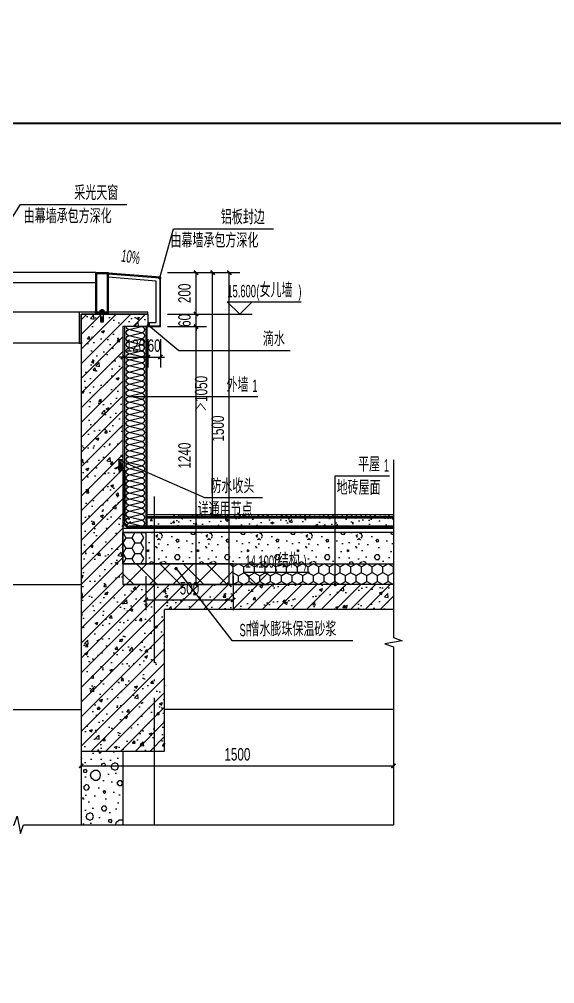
# Model space of a CAD drawing. Extents: x 57342 to 87103, y 19822 to 43940.
# Drawn here: x 60770 to 63341, y 39067 to 43702 of the extents above; entities that cross this region are included whole.
import ezdxf

# ---------------------------------------------------------------- set-up
doc = ezdxf.new("R2010")
doc.units = 0
doc.header["$LTSCALE"] = 1000
doc.header["$MEASUREMENT"] = 0
doc.linetypes.add('DASH', pattern=[0.35, 0.25, -0.1])
doc.linetypes.add('DOTE', pattern=[2.42, 2, -0.2, 0.02, -0.2])
for name, color, linetype in [('01-标注_尺寸', 124, 'Continuous'), ('01-标注_标高', 200, 'Continuous'), ('01-标注_符号', 200, 'Continuous'), ('02-TEXT_标注', 130, 'Continuous'), ('05-填充_天正', 26, 'Continuous'), ('A-C_窗', 140, 'Continuous'), ('A-D-金属剖线', 200, 'Continuous'), ('A-D_龙骨', 152, 'Continuous'), ('A-O_屋面', 201, 'Continuous'), ('A-O_防水层', 222, 'Continuous'), ('A-SUR_保温', 222, 'Continuous'), ('A-TECH_结构', 21, 'Continuous'), ('A_AXIS-轴线', 36, 'DOTE'), ('A_STR-砌块墙', 121, 'Continuous'), ('A_STR-砼墙', 51, 'Continuous'), ('A_STR-砼柱', 51, 'Continuous'), ('构造物', 145, 'Continuous'), ('钢龙骨', 173, 'Continuous')]:
    doc.layers.add(name, color=color, linetype=linetype)
doc.styles.add('_TCH_DIM', font='ros.shx', dxfattribs={"width": 0.8, "bigfont": 'jd.shx'})
doc.styles.add('_TCH_DIM_T3', font='ros.shx', dxfattribs={"width": 0.705882, "bigfont": 'jd.shx'})
doc.dimstyles.new('_TCH_ARCH&&20', dxfattribs={"dimtxt": 59.5, "dimasz": 20, "dimexe": 50, "dimexo": 60, "dimgap": 25.25, "dimtad": 1, "dimdec": 0, "dimzin": 0, "dimdsep": 46, "dimtxsty": '_TCH_DIM_T3', "dimblk": 'ARCHTICK', "dimcen": 0.09, "dimclrt": 7, "dimazin": 2, "dimtfac": 1, "dimtdec": 0, "dimtix": 1, "dimtmove": 2, "dimatfit": 3, "dimfxl": 0, "dimtolj": 1, "dimtzin": 0, "dimarcsym": 0})
pattern_1 = [(45, (0, 0), (-35.35534, 35.35534), []), (50, (0, 0), (143.45204, -12.55043), [15, -165]), (355, (0, 0), (-27.75027, 150.43843), [12, -132]), (100.4514, (11.95, -1.05), (115.70188, 137.8879), [12.74804, -140.22842]), (46.1842, (0, 40), (213.4482, -33.1038), [22.5, -247.5]), (96.6356, (17.79, 37.24), (186.93254, 194.8236), [19.12206, -210.3426]), (351.1842, (0, 40), (186.9324, 194.8237), [18, -198]), (21, (20, 30), (119.38141, -80.52378), [15, -165]), (326, (20, 30), (48.66307, 145.03), [12, -132]), (71.4514, (29.95, 23.29), (168.04453, 64.5061), [12.74804, -140.22842]), (37.5, (0, 0), (2.43197, 66.57877), [0, -130.4, 0, -134, 0, -132.5]), (7.5, (0, 0), (52.61391, 78.88234), [0, -76.4, 0, -127.4, 0, -50.5]), (327.5, (-44.6, 0), (106.764487, -4.510974), [0, -50, 0, -156, 0, -207]), (317.5, (-64.6, 0), (116.63723, 20.021), [0, -65, 0, -103.6, 0, -147])]

# ---------------------------------------------------------------- blocks, each defined once
blk = doc.blocks.new('图框-A1+1-4')
for points, const_width in [([(0, 0), (1051, 0), (1051, 594), (0, 594)], 0.05), ([(976, 584), (25, 584), (25, 10), (976, 10)], 0.5)]:
    blk.add_lwpolyline(points, close=True, dxfattribs=dict(const_width=const_width))
at = {"const_width": 0.05}
blk.add_lwpolyline([(0, 297), (2, 297)], dxfattribs=at)
blk = doc.blocks.new('fdsgfd')
at = {"layer": '构造物', "linetype": 'DASH', "ltscale": 0.2}
for p, q in [((-7.9, 1.4), (-11.9, 1.4)), ((-11.9, 1.4), (-11.9, 0)), ((-11.9, 0), (-3.5, 0)), ((-9.2, 8.1), (-9.2, 3.7)), ((-6.8, 2.8), (-7.9, 2.8)), ((-7.9, 2.8), (-7.9, 1.4)), ((7.9, 1.4), (-7.9, 1.4)), ((-3.7, 9), (-7, 9)), ((-6.8, 2.8), (6.8, 2.8)), ((6, 0), (-6, 0)), ((-6, 0), (-6, -45)), ((-4.6, 8.2), (-4.6, 3.6)), ((-3.7, 13), (-4, 12.3)), ((4, 11.7), (-4, 12.3)), ((-4, 12.3), (-3.4, 10.9)), ((-3.4, 10.9), (-4, 9.7)), ((4, 9), (-4, 9.7)), ((-4, 9.7), (-3.7, 9)), ((3.4, 13), (-3.7, 13)), ((4, 9), (-3.7, 9)), ((-3.4, 10.9), (3.4, 10.4)), ((4, 11.7), (3.4, 13)), ((3.4, 10.4), (4, 11.7)), ((4, 9), (3.4, 10.4)), ((3.5, 0), (11.9, 0)), ((7, 9), (4, 9)), ((4.6, 8.2), (4.6, 3.6)), ((6, -45), (6, 0)), ((7.9, 2.8), (6.8, 2.8)), ((7.9, 1.4), (7.9, 2.8)), ((11.9, 1.4), (7.9, 1.4)), ((9.2, 3.7), (9.2, 8.1)), ((11.9, 0), (11.9, 1.4)), ((-6, -45), (-4, -45)), ((-4, -45), (-5.3, -48)), ((5.3, -48), (4, -45)), ((4, -45), (6, -45)), ((-5.3, -48), (5.3, -48))]:
    blk.add_line(p, q, dxfattribs=at)
for points in [[(-6.8, 9, -0.219294), (-4.6, 8.2, -0.173205), (4.6, 8.2, -0.102242), (6.8, 9)], [(-6.8, 2.8, 0.219294), (-4.6, 3.6, 0.173205), (4.6, 3.6, 0.102242), (6.8, 2.8)]]:
    blk.add_lwpolyline(points, format="xyb", dxfattribs=at)
blk.add_lwpolyline([(-4, -45), (-4, -22.3), (-2.7, -22.3), (-2.7, -45), (2.7, -45), (2.7, -22.3), (4, -22.3), (4, -45)], dxfattribs=at)
for centre, radius, start, end in [((-7.1, 6.1), 2.86, 86.7154, 137.7444), ((-6.8, 6.4), 3.56, 227.5084, 271.3321), ((6.9, 6.2), 3.43, 267.786, 313.3734), ((7, 5.8), 3.15, 44.7477, 90.8069)]:
    blk.add_arc(centre, radius, start, end, dxfattribs=at)
blk = doc.blocks.new('kyuhtr')
for points in [[(0, -30), (200, -30), (200, 30), (0, 30)], [(5, -25), (195, -25), (195, 25), (5, 25)]]:
    blk.add_lwpolyline(points, close=True)
blk = doc.blocks.new('dsafdsg')
for p, q in [((-2.4, -1.8), (-4, 4)), ((-4, 4), (6.3, -6.1)), ((0.5, -4.6), (6.3, -6.1))]:
    blk.add_line(p, q)
for points in [[(-10.7, 8.9), (-10.6, 4.8), (7.3, -12.6), (11.2, -12.3)], [(-9.7, 8.9), (-9.6, 5.2), (-4.9, 0.6)], [(-26.5, -29.5), (-26.6, -26.7), (-2.4, -1.8), (0.5, -4.6), (-23.7, -29.5), (-26.5, -29.5)], [(-4.2, -0.1), (2.3, -6.3)], [(3, -7), (7.7, -11.6), (11.2, -11.3)]]:
    blk.add_lwpolyline(points)
for centre, start, end in [((-10.2, 8.9), 0.813, 180.813), ((-4.5, 0.3), 315.813, 135.813), ((2.7, -6.7), 315.813, 135.813), ((11.2, -11.8), 270.813, 90.813)]:
    blk.add_arc(centre, 0.5, start, end)
blk = doc.blocks.new('$LinePat$防水层2')
at = {"color": 0}
blk.add_line((0, 0), (600, 0), dxfattribs=at)
blk.add_solid([(150, 0), (450, 0), (150, -100), (450, -100)], dxfattribs=at)
blk = doc.blocks.new('gfdhgjj')
at = {"layer": '05-填充_天正', "transparency": 33554641}
h = blk.add_hatch(dxfattribs=at)
h.set_pattern_fill('AR-SAND', color=256)
h.set_pattern_definition([(37.5, (900, -12900), (-0.08000156, 2.4470662), [0, -1.9304, 0, -2.159, 0, -2.06375]), (7.5, (900, -12900), (2.2476164, 3.5841255), [0, -1.0414, 0, -1.7399, 0, -0.66675]), (327.5, (898.438, -12900), (3.95496185, 0.00718592), [0, -0.635, 0, -2.286, 0, -2.9845]), (317.5, (898.438, -12900), (3.8177823, 1.1146466), [0, -0.3175, 0, -1.4986, 0, -1.7145])])
h.paths.add_polyline_path([(-20, -9.4), (-20, -50), (0, -50), (0, -48)])
at = {"layer": '01-标注_符号'}
for p, q in [((-20, 0), (392.6, -181.7)), ((392.6, -181.7), (670.2, -181.7))]:
    blk.add_line(p, q, dxfattribs=at)
at = {"layer": 'A-O_防水层'}
blk.add_line((0, -48), (-20, -9.4), dxfattribs=at)
at = {"layer": 'A_STR-砼墙'}
blk.add_lwpolyline([(0, 0), (-20, 0), (-20, -50), (0, -50)], dxfattribs=at)
at = {"layer": 'A-O_防水层', "xscale": 0.07251641290591367, "yscale": 0.05, "zscale": 0.05, "rotation": 297.3655606718223}
blk.add_blockref('$LinePat$防水层2', (-15.6, -7.1), dxfattribs=at)
at = {"layer": '构造物', "linetype": 'DASH', "ltscale": 0.2, "rotation": 342.3196339635746}
blk.add_blockref('dsafdsg', (-2.8, -23.1), dxfattribs=at)
at = {"layer": '02-TEXT_标注', "style": '_TCH_DIM', "width": 0.8}
for s, p in [('防水收头', (420.4, -160.7)), ('详通用节点', (359.2, -272.7))]:
    blk.add_text(s, height=69.46, dxfattribs=at).set_placement(p)
blk = doc.blocks.new('$LinePat$岩棉板')
at = {"color": 0}
for p, q in [((0, -17), (12, -67)), ((12, -67), (24, -17))]:
    blk.add_line(p, q, dxfattribs=at)
for centre, start, end in [((12, -17), 0, 180), ((0, -67), 270, 0), ((24, -67), 180, 270)]:
    blk.add_arc(centre, 12, start, end, dxfattribs=at)
at = {"layer": 'Defpoints'}
blk.add_point((0, 0.1), dxfattribs=at)
at = {"layer": 'Defpoints', "color": 0}
blk.add_point((24, -84), dxfattribs=at)
blk = doc.blocks.new('_ArchTick')
at = {"color": 0, "linetype": 'ByBlock', "const_width": 0.4}
blk.add_lwpolyline([(-0.5, -0.5), (0.5, 0.5)], dxfattribs=at)
blk = doc.blocks.new('*D216')
at = {"layer": '01-标注_尺寸', "color": 0, "lineweight": -2, "transparency": 16777216}
for p, q in [((61387.3, 42164.8), (61387.3, 42028.4)), ((61447.3, 42164.8), (61447.3, 42028.4)), ((61387.3, 42078.4), (61367.3, 42078.4)), ((61387.3, 42078.4), (61447.3, 42078.4)), ((61447.3, 42078.4), (61467.3, 42078.4))]:
    blk.add_line(p, q, dxfattribs=at)
at = {"layer": 'Defpoints', "color": 0, "transparency": 16777216}
for p in [(61387.3, 42224.8), (61447.3, 42224.8), (61447.3, 42078.4)]:
    blk.add_point(p, dxfattribs=at)
at = {"layer": '01-标注_尺寸', "color": 0, "lineweight": -2, "transparency": 16777216, "xscale": 20, "yscale": 20, "zscale": 20}
blk.add_blockref('_ArchTick', (61387.3, 42078.4), dxfattribs=at)
at = {"layer": '01-标注_尺寸', "color": 0, "lineweight": -2, "transparency": 16777216, "xscale": 20, "yscale": 20, "zscale": 20, "rotation": 180}
blk.add_blockref('_ArchTick', (61447.3, 42078.4), dxfattribs=at)
at = {"layer": '01-标注_尺寸', "color": 7, "transparency": 16777216, "insert": (61417.3, 42133.4), "char_height": 59.5, "attachment_point": 5, "style": '_TCH_DIM_T3'}
blk.add_mtext('\\A1;60', dxfattribs=at)
blk = doc.blocks.new('*D217')
at = {"layer": '01-标注_尺寸', "color": 0, "lineweight": -2, "transparency": 16777216}
for p, q in [((61267.3, 42164.8), (61267.3, 42028.4)), ((61387.3, 42164.8), (61387.3, 42028.4)), ((61267.3, 42078.4), (61247.3, 42078.4)), ((61267.3, 42078.4), (61387.3, 42078.4)), ((61387.3, 42078.4), (61407.3, 42078.4))]:
    blk.add_line(p, q, dxfattribs=at)
at = {"layer": 'Defpoints', "color": 0, "transparency": 16777216}
for p in [(61267.3, 42224.8), (61387.3, 42224.8), (61387.3, 42078.4)]:
    blk.add_point(p, dxfattribs=at)
at = {"layer": '01-标注_尺寸', "color": 0, "lineweight": -2, "transparency": 16777216, "xscale": 20, "yscale": 20, "zscale": 20}
blk.add_blockref('_ArchTick', (61267.3, 42078.4), dxfattribs=at)
at = {"layer": '01-标注_尺寸', "color": 0, "lineweight": -2, "transparency": 16777216, "xscale": 20, "yscale": 20, "zscale": 20, "rotation": 180}
blk.add_blockref('_ArchTick', (61387.3, 42078.4), dxfattribs=at)
at = {"layer": '01-标注_尺寸', "color": 7, "transparency": 16777216, "insert": (61327.3, 42133.4), "char_height": 59.5, "attachment_point": 5, "style": '_TCH_DIM_T3'}
blk.add_mtext('\\A1;120', dxfattribs=at)
blk = doc.blocks.new('*D218')
at = {"layer": '01-标注_尺寸', "color": 0, "lineweight": -2, "transparency": 16777216}
for p, q in [((61480.8, 42484.8), (61668.5, 42484.8)), ((61618.5, 42284.8), (61618.5, 42484.8)), ((61480.8, 42284.8), (61668.5, 42284.8))]:
    blk.add_line(p, q, dxfattribs=at)
at = {"layer": 'Defpoints', "color": 0, "transparency": 16777216}
for p in [(61420.8, 42484.8), (61618.5, 42484.8), (61420.8, 42284.8)]:
    blk.add_point(p, dxfattribs=at)
at = {"layer": '01-标注_尺寸', "color": 0, "lineweight": -2, "transparency": 16777216, "xscale": 20, "yscale": 20, "zscale": 20}
for p, rotation in [((61618.5, 42484.8), 90), ((61618.5, 42284.8), 270)]:
    blk.add_blockref('_ArchTick', p, dxfattribs=dict(at, rotation=rotation))
at = {"layer": '01-标注_尺寸', "color": 7, "transparency": 16777216, "insert": (61563.5, 42384.8), "char_height": 59.5, "attachment_point": 5, "rotation": 90, "style": '_TCH_DIM_T3'}
blk.add_mtext('\\A1;200', dxfattribs=at)
blk = doc.blocks.new('*D219')
at = {"layer": '01-标注_尺寸', "color": 0, "lineweight": -2, "transparency": 16777216}
for p, q in [((61480.8, 42284.8), (61668.5, 42284.8)), ((61618.5, 42284.8), (61618.5, 42304.8)), ((61618.5, 42224.8), (61618.5, 42284.8)), ((61480.8, 42224.8), (61668.5, 42224.8)), ((61618.5, 42224.8), (61618.5, 42204.8))]:
    blk.add_line(p, q, dxfattribs=at)
at = {"layer": 'Defpoints', "color": 0, "transparency": 16777216}
for p in [(61420.8, 42284.8), (61618.5, 42284.8), (61420.8, 42224.8)]:
    blk.add_point(p, dxfattribs=at)
at = {"layer": '01-标注_尺寸', "color": 0, "lineweight": -2, "transparency": 16777216, "xscale": 20, "yscale": 20, "zscale": 20}
for p, rotation in [((61618.5, 42284.8), 270), ((61618.5, 42224.8), 90)]:
    blk.add_blockref('_ArchTick', p, dxfattribs=dict(at, rotation=rotation))
at = {"layer": '01-标注_尺寸', "color": 7, "transparency": 16777216, "insert": (61563.5, 42254.8), "char_height": 59.5, "attachment_point": 5, "rotation": 90, "style": '_TCH_DIM_T3'}
blk.add_mtext('\\A1;60', dxfattribs=at)
blk = doc.blocks.new('*D220')
at = {"layer": '01-标注_尺寸', "color": 0, "lineweight": -2, "transparency": 16777216}
for p, q in [((61480.8, 42224.8), (61668.5, 42224.8)), ((61618.5, 40985), (61618.5, 42224.8)), ((61480.8, 40985), (61668.5, 40985))]:
    blk.add_line(p, q, dxfattribs=at)
at = {"layer": 'Defpoints', "color": 0, "transparency": 16777216}
for p in [(61420.8, 42224.8), (61618.5, 42224.8), (61420.8, 40985)]:
    blk.add_point(p, dxfattribs=at)
at = {"layer": '01-标注_尺寸', "color": 0, "lineweight": -2, "transparency": 16777216, "xscale": 20, "yscale": 20, "zscale": 20}
for p, rotation in [((61618.5, 42224.8), 90), ((61618.5, 40985), 270)]:
    blk.add_blockref('_ArchTick', p, dxfattribs=dict(at, rotation=rotation))
at = {"layer": '01-标注_尺寸', "color": 7, "transparency": 16777216, "insert": (61563.5, 41604.9), "char_height": 59.5, "attachment_point": 5, "rotation": 90, "style": '_TCH_DIM_T3'}
blk.add_mtext('\\A1;1240', dxfattribs=at)
blk = doc.blocks.new('$LinePat$聚苯板')
at = {"color": 0}
for p, q in [((14.8, -8.6), (0, 0)), ((29.7, 0), (14.8, -8.6)), ((14.8, -25.7), (0, -34.3)), ((14.8, -8.6), (14.8, -25.7)), ((29.7, -34.3), (14.8, -25.7)), ((0, -34.3), (0, -51.4)), ((0, -51.4), (14.8, -60)), ((14.8, -60), (29.7, -51.4))]:
    blk.add_line(p, q, dxfattribs=at)
blk = doc.blocks.new('*D228')
at = {"layer": '01-标注_尺寸', "color": 0, "lineweight": -2, "transparency": 16777216}
for p, q in [((61067.3, 40231.3), (61067.3, 40063.6)), ((62567.3, 40231.3), (62567.3, 40063.6)), ((61067.3, 40113.6), (62567.3, 40113.6))]:
    blk.add_line(p, q, dxfattribs=at)
at = {"layer": 'Defpoints', "color": 0, "transparency": 16777216}
for p in [(61067.3, 40291.3), (62567.3, 40291.3), (62567.3, 40113.6)]:
    blk.add_point(p, dxfattribs=at)
at = {"layer": '01-标注_尺寸', "color": 0, "lineweight": -2, "transparency": 16777216, "xscale": 20, "yscale": 20, "zscale": 20, "rotation": 180}
blk.add_blockref('_ArchTick', (61067.3, 40113.6), dxfattribs=at)
at = {"layer": '01-标注_尺寸', "color": 0, "lineweight": -2, "transparency": 16777216, "xscale": 20, "yscale": 20, "zscale": 20}
blk.add_blockref('_ArchTick', (62567.3, 40113.6), dxfattribs=at)
at = {"layer": '01-标注_尺寸', "color": 7, "transparency": 16777216, "insert": (61817.3, 40168.6), "char_height": 59.5, "attachment_point": 5, "style": '_TCH_DIM_T3'}
blk.add_mtext('\\A1;1500', dxfattribs=at)
blk = doc.blocks.new('*D240')
at = {"layer": '01-标注_尺寸', "color": 0, "lineweight": -2, "transparency": 16777216}
for p, q in [((61539.6, 42484.8), (61748.5, 42484.8)), ((61698.5, 41320), (61698.5, 42484.8)), ((61539.6, 41320), (61748.5, 41320))]:
    blk.add_line(p, q, dxfattribs=at)
at = {"layer": 'Defpoints', "color": 0, "transparency": 16777216}
for p in [(61479.6, 42484.8), (61698.5, 42484.8), (61479.6, 41320)]:
    blk.add_point(p, dxfattribs=at)
at = {"layer": '01-标注_尺寸', "color": 0, "lineweight": -2, "transparency": 16777216, "xscale": 20, "yscale": 20, "zscale": 20}
for p, rotation in [((61698.5, 42484.8), 90), ((61698.5, 41320), 270)]:
    blk.add_blockref('_ArchTick', p, dxfattribs=dict(at, rotation=rotation))
at = {"layer": '01-标注_尺寸', "color": 7, "transparency": 16777216, "insert": (61643.5, 41902.4), "char_height": 59.5, "attachment_point": 5, "rotation": 90, "style": '_TCH_DIM_T3'}
blk.add_mtext('\\A1;＞1050', dxfattribs=at)
blk = doc.blocks.new('*D245')
at = {"layer": '01-标注_尺寸', "color": 0, "lineweight": -2, "transparency": 16777216}
for p, q in [((61377.3, 41025), (61377.3, 40861.7)), ((61797.3, 41025), (61797.3, 40861.7)), ((61377.3, 40911.7), (61797.3, 40911.7))]:
    blk.add_line(p, q, dxfattribs=at)
at = {"layer": 'Defpoints', "color": 0, "transparency": 16777216}
for p in [(61377.3, 41085), (61797.3, 41085), (61797.3, 40911.7)]:
    blk.add_point(p, dxfattribs=at)
at = {"layer": '01-标注_尺寸', "color": 0, "lineweight": -2, "transparency": 16777216, "xscale": 20, "yscale": 20, "zscale": 20, "rotation": 180}
blk.add_blockref('_ArchTick', (61377.3, 40911.7), dxfattribs=at)
at = {"layer": '01-标注_尺寸', "color": 0, "lineweight": -2, "transparency": 16777216, "xscale": 20, "yscale": 20, "zscale": 20}
blk.add_blockref('_ArchTick', (61797.3, 40911.7), dxfattribs=at)
at = {"layer": '01-标注_尺寸', "color": 7, "transparency": 16777216, "insert": (61587.3, 40966.7), "char_height": 59.5, "attachment_point": 5, "style": '_TCH_DIM_T3'}
blk.add_mtext('\\A1;500', dxfattribs=at)
blk = doc.blocks.new('*D259')
at = {"layer": '01-标注_尺寸', "color": 0, "lineweight": -2, "transparency": 16777216}
for p, q in [((61619.6, 42484.8), (61828.5, 42484.8)), ((61778.5, 40985), (61778.5, 42484.8)), ((61619.6, 40985), (61828.5, 40985))]:
    blk.add_line(p, q, dxfattribs=at)
at = {"layer": 'Defpoints', "color": 0, "transparency": 16777216}
for p in [(61559.6, 42484.8), (61778.5, 42484.8), (61559.6, 40985)]:
    blk.add_point(p, dxfattribs=at)
at = {"layer": '01-标注_尺寸', "color": 0, "lineweight": -2, "transparency": 16777216, "xscale": 20, "yscale": 20, "zscale": 20}
for p, rotation in [((61778.5, 42484.8), 90), ((61778.5, 40985), 270)]:
    blk.add_blockref('_ArchTick', p, dxfattribs=dict(at, rotation=rotation))
at = {"layer": '01-标注_尺寸', "color": 7, "transparency": 16777216, "insert": (61723.5, 41734.9), "char_height": 59.5, "attachment_point": 5, "rotation": 90, "style": '_TCH_DIM_T3'}
blk.add_mtext('\\A1;1500', dxfattribs=at)

msp = doc.modelspace()

# ---------------------------------------------------------------- hatches: boundary and pattern name
at = {"transparency": 33554641}
h = msp.add_hatch(dxfattribs=at)
h.set_pattern_fill('ANSI37', color=26, scale=50)
h.set_pattern_definition([(45, (65847.27, 23884.994), (-56.1266, 56.1266), []), (135, (65847.27, 23884.994), (-56.1266, -56.1266), [])])
h.paths.add_polyline_path([(61267.3, 40985), (61797.3, 40985), (61797.3, 41085), (61267.3, 41085)])
at = {"layer": '05-填充_天正'}
h = msp.add_hatch(dxfattribs=at)
h.set_pattern_fill('钢筋混凝土', color=256, scale=20, style=0)
h.set_pattern_definition(pattern_1)
h.paths.add_polyline_path([(61067.3, 42284.8), (61067.3, 42224.8), (61387.3, 42224.8), (61387.3, 42284.8)])
h = msp.add_hatch(dxfattribs=at)
h.set_pattern_fill('钢筋混凝土', color=256, scale=20, style=0)
h.set_pattern_definition(pattern_1)
h.paths.add_polyline_path([(61067.3, 40985), (61267.3, 40985), (61267.3, 42224.8), (61067.3, 42224.8)])
h = msp.add_hatch(dxfattribs=at)
h.set_pattern_fill('钢筋混凝土', color=256, scale=20, style=0)
h.set_pattern_definition(pattern_1)
h.paths.add_polyline_path([(61467.3, 40185), (61467.3, 40985), (61067.3, 40985), (61067.3, 40185)])
h = msp.add_hatch(dxfattribs=at)
h.set_pattern_fill('钢筋混凝土', color=256, scale=20, style=0)
h.set_pattern_definition(pattern_1)
h.paths.add_polyline_path([(61467.3, 40985), (61467.3, 40865), (62567.3, 40865), (62567.3, 40985)])
h = msp.add_hatch(dxfattribs=at)
h.set_pattern_fill('加气混凝土', color=256, scale=20, style=0)
h.set_pattern_definition([(0, (70.8, -73.2), (120, 240), [0, -240]), (0, (-69.6, -105.6), (120, 240), [0, -240]), (0, (8.4, -108), (120, 240), [0, -240]), (0, (93.6, -37.2), (120, 240), [0, -240]), (0, (-6, -120), (120, 240), [0, -240]), (0, (117.6, 114), (120, 240), [0, -240]), (0, (44.4, 94.8), (120, 240), [0, -240]), (0, (82.8, 64.8), (120, 240), [0, -240]), (0, (-112.8, 60), (120, 240), [0, -240]), (0, (4.8, 49.2), (120, 240), [0, -240]), (0, (-40.8, -12), (120, 240), [0, -240]), (0, (-38.4, -102), (120, 240), [0, -240]), (0, (51.6, -111.6), (120, 240), [0, -240]), (0, (117.6, -6), (120, 240), [0, -240]), (0, (-106.8, -43.2), (120, 240), [0, -240]), (0, (-86.4, -2.4), (120, 240), [0, -240]), (0, (7.2, -19.2), (120, 240), [0, -240]), (0, (-26.4, -54), (120, 240), [0, -240]), (0, (-45.6, 25.2), (120, 240), [0, -240]), (0, (-15.6, 115.2), (120, 240), [0, -240]), (0, (-97.2, -93.6), (120, 240), [0, -240]), (0, (34.8, 66), (120, 240), [0, -240]), (0, (-76.8, 69.6), (120, 240), [0, -240]), (0, (-96, 100.8), (120, 240), [0, -240]), (130.601294, (102.857, 38.857), (-599.9999934, 720.0000031), [10.5366, -4414.8444]), (18.43495, (85.714, 43.43), (599.999998, 239.999998), [10.8421, -1507.05116]), (90, (85.71, 33.14), (120, 240), [10.2857, -469.71426]), (161.56505, (96, 29.714), (-600.000003, 239.999982), [10.8421, -1507.05116]), (53.1301, (96, 29.714), (120, 240), [11.4286, -1188.5714]), (135, (105.14, -92.57), (-120.00001, 239.99998), [9.6975, -669.12504]), (45, (91.43, -92.57), (120, 240), [9.6975, -669.12504]), (135, (98.286, -99.43), (-120.00001, 239.99998), [9.6975, -669.12504]), (45, (98.286, -99.43), (120, 240), [9.6975, -669.12504]), (116.56505, (-10.29, 68.57), (-2e-05, 480), [12.7775, -255.5506]), (180, (-16, 80), (-120, 240), [13.7143, -226.2857]), (63.43495, (-35.43, 68.57), (1e-06, 480), [12.7775, -255.5506]), (116.56505, (-29.71, 57.14), (-2e-05, 480), [12.7775, -255.5506]), (0, (-29.71, 57.14), (120, 240), [13.7143, -226.2857]), (63.43495, (-16, 57.14), (1e-06, 480), [12.7775, -255.5506]), (107.102728, (80, -12.571), (-359.9999862, 1200.0000019), [15.54454, -6513.161]), (143.972626, (75.429, 2.286), (-2279.999971, 1679.999998), [15.54454, -3248.808]), (180, (62.86, 11.43), (-120, 240), [14.85714, -225.14284]), (36.027373, (35.429, 2.286), (2279.999983, 1679.999982), [15.54454, -3248.808]), (71.56505, (30.857, -11.43), (360.000002, 1199.999998), [14.4561, -1503.4371]), (107.102728, (35.429, -26.286), (-359.9999862, 1200.0000019), [15.54454, -6513.161]), (143.972626, (48, -35.429), (-2279.999971, 1679.999998), [15.54454, -3248.808]), (0, (48, -35.43), (120, 240), [14.85714, -225.14284]), (36.027373, (62.857, -35.429), (2279.999983, 1679.999982), [15.54454, -3248.808]), (71.56505, (75.43, -26.286), (360.000002, 1199.999998), [14.4561, -1503.4371]), (150.25512, (82.286, 99.43), (-360.000001, 239.999997), [9.214, -1925.72784]), (90, (74.29, 94.86), (120, 240), [9.14286, -470.8571]), (29.74488, (74.286, 94.857), (360, 239.999999), [9.214, -1925.72784]), (116.56505, (26.29, -70.86), (-2e-05, 480), [12.7775, -255.5506]), (168.690067, (20.571, -59.429), (-1080.000001, 239.999994), [11.6549, -2435.8742]), (41.185925, (0, -65.143), (2999.9999818, 2639.999977), [12.14874, -5090.3208]), (90, (0, -76.57), (120, 240), [11.4286, -468.5714]), (138.814074, (9.143, -84.571), (-2999.9999467, 2640.0000168), [12.14874, -5090.3208]), (16.699244, (9.143, -84.571), (3959.9999702, 1199.9999874), [11.9318, -4999.415]), (60.945396, (20.571, -81.143), (119.9999997, 239.9999979), [11.7664, -4930.1358]), (109.983106, (-74.286, 29.714), (-600.0000023, 1679.9999956), [13.3768, -5604.879]), (155.556045, (-78.857, 42.286), (-1560.000006, 719.999985), [13.8092, -5786.0526]), (24.443955, (-104, 42.286), (1560.0000008, 719.9999965), [13.8092, -5786.0526]), (70.016893, (-108.571, 29.714), (600.0000018, 1679.9999958), [13.3768, -5604.879]), (109.983106, (-104, 17.143), (-600.0000023, 1679.9999956), [13.3768, -5604.879]), (160.016893, (-91.429, 12.571), (-600.0000004, 239.999989), [13.3768, -2795.751]), (19.983107, (-91.429, 12.571), (599.9999967, 239.9999996), [13.3768, -2795.751]), (70.016893, (-78.857, 17.143), (600.0000018, 1679.9999958), [13.3768, -5604.879]), (122.005383, (14.857, 8), (-120.000016, 239.999988), [10.7817, -2253.3736]), (18.43495, (-1.143, 13.714), (599.999998, 239.999998), [10.8421, -1507.05116]), (90, (-1.14, 3.43), (120, 240), [10.2857, -469.71426]), (161.56505, (9.143, 0), (-600.000003, 239.999982), [10.8421, -1507.05116]), (54.462322, (9.143, 0), (839.9999988, 1199.9999982), [9.8312, -4119.2846]), (116.56505, (-54.86, -50.29), (-2e-05, 480), [12.7775, -255.5506]), (180, (-60.57, -38.86), (-120, 240), [12.5714, -227.42856]), (59.036243, (-80, -50.286), (120.0000004, 239.999999), [13.3279, -2785.5288]), (120.963756, (-73.143, -61.714), (-120.0000164, 239.999989), [13.3279, -2785.5288]), (0, (-73.14, -61.71), (120, 240), [12.5714, -227.42856]), (63.43495, (-60.57, -61.71), (1e-06, 480), [12.7775, -255.5506])])
h.paths.add_polyline_path([(61267.3, 40185), (61067.3, 40185), (61067.3, 39830.2), (61267.3, 39830.2)])
at = {"layer": 'A-SUR_保温'}
h = msp.add_hatch(dxfattribs=at)
h.set_pattern_fill('混凝土', color=26, scale=15)
h.set_pattern_definition([(50, (-46967.225, 443408.09), (107.589027, -9.41282), [11.25, -123.75]), (355, (-46967.23, 443408.09), (-20.8127, 112.82882), [9, -99]), (100.4514, (-46958.26, 443407.3), (86.776407, 103.415931), [9.561029, -105.171317]), (46.1842, (-46967.23, 443438.09), (160.086157, -24.827852), [16.875, -185.625]), (96.6356, (-46953.88, 443436.02), (140.199406, 146.11768), [14.34154, -157.75695]), (351.1842, (-46967.23, 443438.09), (140.19929, 146.11779), [13.5, -148.5]), (21, (-46952.225, 443430.59), (89.536058, -60.392834), [11.25, -123.75]), (326, (-46952.23, 443430.59), (36.4973, 108.772507), [9, -99]), (71.4514, (-46944.76, 443425.55), (126.033394, 48.379575), [9.561029, -105.171317]), (37.5, (-46967.225, 443408.087), (1.8239783, 49.934078), [0, -97.8, 0, -100.5, 0, -99.375]), (7.5, (-46967.225, 443408.087), (39.4604306, 59.161757), [0, -57.3, 0, -95.55, 0, -37.875]), (327.5, (-47000.675, 443408.087), (80.0733654, -3.3832308), [0, -37.5, 0, -117, 0, -155.25]), (317.5, (-47015.675, 443408.09), (87.477925, 15.015747), [0, -48.75, 0, -77.7, 0, -110.25])])
h.paths.add_polyline_path([(62567.3, 41265.1), (62567.3, 41305), (61225.7, 41305), (61226.3, 41265)])
h = msp.add_hatch(dxfattribs=at)
h.set_pattern_fill('ANSI36', color=26, scale=10)
h.set_pattern_definition([(45, (-46967.225, 443408.087), (8.4189901, 30.8696304), [39.6875, -7.9375, 0, -7.9375])])
h.paths.add_polyline_path([(62567.3, 41310), (62567.3, 41320), (61506.1, 41320), (61506, 41310)])
h = msp.add_hatch(dxfattribs=at)
h.set_pattern_fill('加气混凝土', color=26, scale=20)
h.set_pattern_definition([(0, (73262.3, 439134.89), (120, 240), [0, -240]), (0, (73121.9, 439102.49), (120, 240), [0, -240]), (0, (73199.9, 439100.09), (120, 240), [0, -240]), (0, (73285.1, 439170.89), (120, 240), [0, -240]), (0, (73185.5, 439088.09), (120, 240), [0, -240]), (0, (73309.1, 439322.09), (120, 240), [0, -240]), (0, (73235.9, 439302.89), (120, 240), [0, -240]), (0, (73274.3, 439272.89), (120, 240), [0, -240]), (0, (73078.7, 439268.09), (120, 240), [0, -240]), (0, (73196.3, 439257.29), (120, 240), [0, -240]), (0, (73150.7, 439196.09), (120, 240), [0, -240]), (0, (73153.1, 439106.09), (120, 240), [0, -240]), (0, (73243.1, 439096.49), (120, 240), [0, -240]), (0, (73309.1, 439202.09), (120, 240), [0, -240]), (0, (73084.7, 439164.89), (120, 240), [0, -240]), (0, (73105.1, 439205.69), (120, 240), [0, -240]), (0, (73198.7, 439188.89), (120, 240), [0, -240]), (0, (73165.1, 439154.09), (120, 240), [0, -240]), (0, (73145.9, 439233.29), (120, 240), [0, -240]), (0, (73175.9, 439323.29), (120, 240), [0, -240]), (0, (73094.3, 439114.49), (120, 240), [0, -240]), (0, (73226.3, 439274.09), (120, 240), [0, -240]), (0, (73114.7, 439277.69), (120, 240), [0, -240]), (0, (73095.5, 439308.89), (120, 240), [0, -240]), (130.601294, (73294.367, 439246.944), (-599.99999337, 720.00000315), [10.53662, -4414.8444]), (18.434949, (73277.224, 439251.515), (599.9999978, 239.9999982), [10.8421, -1507.05116]), (90, (73277.22, 439241.23), (120, 240), [10.28571, -469.71426]), (161.565051, (73287.51, 439237.8), (-600.000003, 239.999982), [10.8421, -1507.05116]), (53.130102, (73287.51, 439237.8), (120, 240), [11.42857, -1188.5714]), (135, (73296.65, 439115.515), (-120.000015, 239.999984), [9.69746, -669.12504]), (45, (73282.94, 439115.515), (120, 239.999999), [9.69746, -669.12504]), (135, (73289.8, 439108.66), (-120.000015, 239.999984), [9.69746, -669.12504]), (45, (73289.8, 439108.66), (120, 239.999999), [9.69746, -669.12504]), (116.56505, (73181.22, 439276.66), (-2e-05, 479.99999), [12.77753, -255.5506]), (180, (73175.5, 439288.09), (-120, 240), [13.71429, -226.2857]), (63.43495, (73156.08, 439276.66), (1e-06, 480), [12.77753, -255.5506]), (116.56505, (73161.8, 439265.23), (-2e-05, 479.99999), [12.77753, -255.5506]), (0, (73161.8, 439265.23), (120, 240), [13.71429, -226.2857]), (63.43495, (73175.5, 439265.23), (1e-06, 480), [12.77753, -255.5506]), (107.102728, (73271.51, 439195.515), (-359.99998624, 1200.00000194), [15.54454, -6513.161]), (143.972626, (73266.939, 439210.373), (-2279.9999711, 1679.9999981), [15.54454, -3248.808]), (180, (73254.37, 439219.52), (-120, 240), [14.85714, -225.14284]), (36.0273733, (73226.939, 439210.373), (2279.99998315, 1679.9999819), [15.54454, -3248.808]), (71.565051, (73222.367, 439196.66), (360.000002, 1199.999998), [14.45613, -1503.43712]), (107.102728, (73226.939, 439181.801), (-359.99998624, 1200.00000194), [15.54454, -6513.161]), (143.972626, (73239.51, 439172.658), (-2279.9999711, 1679.9999981), [15.54454, -3248.808]), (0, (73239.5, 439172.66), (120, 240), [14.85714, -225.14284]), (36.0273733, (73254.367, 439172.658), (2279.99998315, 1679.9999819), [15.54454, -3248.808]), (71.565051, (73266.94, 439181.8), (360.000002, 1199.999998), [14.45613, -1503.43712]), (150.255118, (73273.796, 439307.515), (-360.0000009, 239.999997), [9.21401, -1925.72784]), (90, (73265.8, 439302.94), (120, 240), [9.14286, -470.8571]), (29.744881, (73265.796, 439302.944), (360.0000002, 239.9999989), [9.21401, -1925.72784]), (116.56505, (73217.8, 439137.23), (-2e-05, 479.99999), [12.77753, -255.5506]), (168.690067, (73212.082, 439148.658), (-1080.0000008, 239.999994), [11.6549, -2435.8742]), (41.185925, (73191.51, 439142.944), (2999.99998182, 2639.9999769), [12.14874, -5090.3208]), (90, (73191.51, 439131.52), (120, 240), [11.42857, -468.5714]), (138.814074, (73200.653, 439123.515), (-2999.99994668, 2640.0000168), [12.14874, -5090.3208]), (16.6992442, (73200.653, 439123.515), (3959.9999702, 1199.99998743), [11.93178, -4999.415]), (60.945396, (73212.082, 439126.944), (119.99999968, 239.99999788), [11.76643, -4930.1358]), (109.983106, (73117.224, 439237.801), (-600.00000226, 1679.99999555), [13.3768, -5604.879]), (155.556045, (73112.653, 439250.373), (-1560.00000595, 719.99998504), [13.8092, -5786.0526]), (24.4439547, (73087.51, 439250.373), (1560.00000078, 719.99999654), [13.8092, -5786.0526]), (70.0168934, (73082.939, 439237.801), (600.0000018, 1679.99999583), [13.3768, -5604.879]), (109.983106, (73087.51, 439225.23), (-600.00000226, 1679.99999555), [13.3768, -5604.879]), (160.016893, (73100.082, 439220.658), (-600.0000004, 239.9999891), [13.3768, -2795.751]), (19.9831065, (73100.082, 439220.658), (599.9999967, 239.9999996), [13.3768, -2795.751]), (70.0168934, (73112.653, 439225.23), (600.0000018, 1679.99999583), [13.3768, -5604.879]), (122.005383, (73206.367, 439216.087), (-120.0000161, 239.9999877), [10.78169, -2253.3736]), (18.434949, (73190.367, 439221.8), (599.9999978, 239.9999982), [10.8421, -1507.05116]), (90, (73190.37, 439211.52), (120, 240), [10.28571, -469.71426]), (161.565051, (73200.653, 439208.087), (-600.000003, 239.999982), [10.8421, -1507.05116]), (54.462322, (73200.653, 439208.087), (839.9999988, 1199.9999982), [9.83123, -4119.2846]), (116.56505, (73136.65, 439157.8), (-2e-05, 479.99999), [12.77753, -255.5506]), (180, (73130.94, 439169.23), (-120, 240), [12.57143, -227.42856]), (59.0362434, (73111.51, 439157.801), (120.0000004, 239.9999988), [13.32789, -2785.5288]), (120.963756, (73118.367, 439146.373), (-120.0000164, 239.999989), [13.32789, -2785.5288]), (0, (73118.37, 439146.37), (120, 240), [12.57143, -227.42856]), (63.43495, (73130.94, 439146.37), (1e-06, 480), [12.77753, -255.5506])])
h.paths.add_polyline_path([(61377.3, 41235), (61377.3, 41085), (62567.3, 41085.2), (62567.3, 41235.1)])

# ---------------------------------------------------------------- linework, layer by layer
at = {"color": 26}
msp.add_lwpolyline([(61267.3, 40985), (61797.3, 40985), (61797.3, 41085), (61267.3, 41085)], close=True, dxfattribs=at)
at = {"layer": '01-标注_标高'}
for p, q in [((61828.5, 42284.8), (61768.5, 42344.8)), ((61768.5, 42344.8), (62123.1, 42344.8)), ((61828.5, 42284.8), (61888.5, 42344.8)), ((61668.5, 42284.8), (61888.5, 42284.8)), ((61908.5, 40985), (61848.5, 41045)), ((61848.5, 41045), (62164.4, 41045)), ((61908.5, 40985), (61968.5, 41045)), ((61748.5, 40985), (61968.5, 40985))]:
    msp.add_line(p, q, dxfattribs=at)
at = {"layer": '01-标注_符号'}
for p, q in [((60567.3, 42484.8), (60775.8, 42812.3)), ((60775.8, 42812.3), (61286.5, 42812.3)), ((61444.3, 42459.4), (61510.7, 42695.6)), ((61510.7, 42695.6), (61991.3, 42695.6)), ((61389.8, 42231.2), (61536.3, 42110.2)), ((61536.3, 42110.2), (62071.3, 42110.2)), ((61296.1, 41889.7), (61775.4, 41889.7)), ((61775.4, 41889.7), (61915.9, 41889.7)), ((62287.1, 40985), (62287.1, 41507.2)), ((62287.1, 41507.2), (62547.7, 41507.2)), ((61522.7, 41061.7), (61790.7, 40715.5)), ((61790.7, 40715.5), (62371.4, 40715.5))]:
    msp.add_line(p, q, dxfattribs=at)
msp.add_lwpolyline([(61225, 42521.6, 0, 0, 0), (61282.3, 42512.9, 16, 0, 0), (61341.7, 42503.8, 0, 0, 0)], format="xyseb", dxfattribs=at)
at = {"layer": '01-标注_符号', "const_width": 8}
for points in [[(61443.2, 42455.5, 1), (61445.4, 42463.2, 1)], [(61386.7, 42233.7, 1), (61392.9, 42228.6, 1)], [(61520.3, 41064.8, 1), (61525.2, 41058.5, 1)], [(62287.1, 40981, 1), (62287.1, 40989, 1)]]:
    msp.add_lwpolyline(points, format="xyb", close=True, dxfattribs=at)
at = {"layer": '01-标注_符号'}
for points in [[(62567.3, 41585), (62567.3, 40730.1), (62609.3, 40714.8), (62525.3, 40700), (62567.3, 40685.1), (62567.3, 39830.2)], [(58967.3, 39830.2), (60744.8, 39830.2), (60760.1, 39872.2), (60774.9, 39788.2), (60789.8, 39830.2), (62567.3, 39830.2)]]:
    msp.add_lwpolyline(points, dxfattribs=at)
at = {"layer": 'A-C_窗'}
for points in [[(61137.3, 42484.8), (59997.3, 42484.8)], [(61137.3, 42434.8), (59997.3, 42434.8)]]:
    msp.add_lwpolyline(points, dxfattribs=at)
at = {"layer": 'A-D-金属剖线'}
for points in [[(61387.3, 42224.8), (61447.3, 42224.8), (61447.3, 42462.2), (61197.3, 42482.4)], [(61197.3, 42479.3), (61444.3, 42459.4), (61444.3, 42227.8), (61387.3, 42227.8)], [(61387.3, 42244.8), (61427.3, 42244.8), (61427.3, 42443.8), (61197.3, 42461.9)]]:
    msp.add_lwpolyline(points, dxfattribs=at)
msp.add_lwpolyline([(61187.3, 42294.8), (61057.3, 42294.8), (61057.3, 42144.8), (61067.3, 42144.8), (61067.3, 42284.8), (61387.3, 42284.8), (61387.3, 42294.8)], close=True, dxfattribs=at)
at = {"layer": 'A-D-金属剖线', "const_width": 10}
msp.add_lwpolyline([(61392.3, 42244.8), (61392.3, 42224.8)], dxfattribs=at)
at = {"layer": 'A-O_屋面'}
for p, q in [((62567.3, 41320), (61382.3, 41320)), ((62567.3, 41310), (61382.3, 41310)), ((62567.3, 41305), (61382.3, 41305)), ((62567.3, 41255.1), (61266, 41255)), ((62567.3, 41235.1), (61267.2, 41235)), ((61267.2, 41085), (62567.3, 41085))]:
    msp.add_line(p, q, dxfattribs=at)
at = {"layer": 'A-O_防水层'}
for points in [[(62567.3, 41265.1), (61295.5, 41265)], [(62567.3, 41255.1), (61295.7, 41255)]]:
    msp.add_lwpolyline(points, dxfattribs=at)
at = {"layer": 'A-SUR_保温'}
for p, q in [((61277.3, 41273.4), (61277.3, 42224.8)), ((61377.3, 42224.8), (61377.3, 41264.4)), ((61382.3, 42224.8), (61382.3, 41264.4))]:
    msp.add_line(p, q, dxfattribs=at)
at = {"layer": 'A-SUR_保温', "color": 26}
msp.add_lwpolyline([(61297.3, 41085), (61267.3, 41085), (61267.2, 41235.2), (61377.3, 41235.3), (61377.3, 41085)], dxfattribs=at)
at = {"layer": 'A-TECH_结构'}
for p, q in [((60067.3, 40985), (61067.3, 40985)), ((58967.3, 40385), (61067.3, 40385)), ((62567.3, 40385), (61467.3, 40385))]:
    msp.add_line(p, q, dxfattribs=at)
at = {"layer": 'A_AXIS-轴线', "ltscale": 0.4}
msp.add_line((61417.3, 41408.3), (61417.3, 39830.2), dxfattribs=at)
at = {"layer": 'A_STR-砌块墙'}
for p, q in [((61067.3, 40185), (61067.3, 39830.2)), ((61267.3, 40185), (61267.3, 39830.2))]:
    msp.add_line(p, q, dxfattribs=at)
at = {"layer": 'A_STR-砼墙'}
for p, q in [((61067.3, 42284.8), (61067.3, 42224.8)), ((61387.3, 42284.8), (61067.3, 42284.8)), ((61387.3, 42284.8), (61387.3, 42224.8)), ((61067.3, 42224.8), (61067.3, 40985)), ((61267.3, 42224.8), (61267.3, 40985)), ((61387.3, 42224.8), (61267.3, 42224.8)), ((62567.3, 40985), (61467.3, 40985)), ((61067.3, 40865), (61067.3, 40865)), ((61242.3, 40865), (61242.3, 40865)), ((61417.3, 40865), (61417.3, 40865)), ((62567.3, 40865), (61467.3, 40865))]:
    msp.add_line(p, q, dxfattribs=at)
at = {"layer": 'A_STR-砼柱'}
for p, q in [((61067.3, 40985), (61067.3, 40185)), ((61467.3, 40985), (61267.3, 40985)), ((61467.3, 40185), (61467.3, 40865)), ((61067.3, 40185), (61467.3, 40185))]:
    msp.add_line(p, q, dxfattribs=at)
at = {"layer": '钢龙骨'}
for p, q in [((61057.3, 42294.8), (59866, 42294.8)), ((61057.3, 42144.8), (59866, 42144.8))]:
    msp.add_line(p, q, dxfattribs=at)

# ---------------------------------------------------------------- block references
at = {"xscale": 20, "yscale": 20, "zscale": 20, "rotation": 270}
msp.add_blockref('图框-A1+1-4', (57342.2, 43701.6), dxfattribs=at)
at = {"xscale": -1}
msp.add_blockref('fdsgfd', (61167.3, 42294.8), dxfattribs=at)
msp.add_blockref('gfdhgjj', (61267.2, 41585))
at = {"layer": 'A-D_龙骨', "xscale": -1, "rotation": 90}
msp.add_blockref('kyuhtr', (61167.3, 42484.8), dxfattribs=at)
at = {"layer": 'A-O_防水层', "yscale": 0.05, "zscale": 0.05}
for p, xscale, rotation in [((61272.2, 41535.3), 0.05109760452748378, 270.0112705340222), ((61277.2, 41535.1), 0.05105966061288103, 270.0112789087244), ((61272.2, 41504.6), 0.05109760452748378, 270.0112705340222), ((61277.2, 41504.4), 0.05105966061288103, 270.0112789087244), ((61272.2, 41473.9), 0.05109760452748378, 270.0112705340222), ((61272.2, 41443.3), 0.05109760452748378, 270.0112705340222), ((61277.2, 41473.8), 0.05105966061288103, 270.0112789087244), ((61277.2, 41443.2), 0.05105966061288103, 270.0112789087244), ((61272.2, 41412.6), 0.05109760452748378, 270.0112705340222), ((61277.2, 41412.5), 0.05105966061288103, 270.0112789087244), ((61272.3, 41382), 0.05109760452748378, 270.0112705340222), ((61272.3, 41351.3), 0.05109760452748378, 270.0112705340222), ((61277.3, 41381.9), 0.05105966061288103, 270.0112789087244), ((61277.3, 41351.3), 0.05105966061288103, 270.0112789087244), ((61272.3, 41320.7), 0.05109760452748378, 270.0112705340222), ((61277.3, 41320.6), 0.05105966061288103, 270.0112789087244), ((61266.1, 41283.8), 0.07071067811865477, 315), ((61272.1, 41284.8), 0.05892556509887897, 315), ((61325.9, 41265), -0.05046244102063503, 0.003886215635754066), ((61326, 41260), -0.05045977444700156, 0.003647364038228525), ((61356.2, 41265), -0.05046244102063503, 0.003886215635754066), ((61356.2, 41260), -0.05045977444700156, 0.003647364038228525), ((61386.4, 41265), -0.05046244102063503, 0.003886215635754066), ((61386.5, 41260), -0.05045977444700156, 0.003647364038228525), ((61416.7, 41265), -0.05046244102063503, 0.003886215635754066), ((61416.8, 41260), -0.05045977444700156, 0.003647364038228525), ((61447, 41265), -0.05046244102063503, 0.003886215635754066), ((61447.1, 41260), -0.05045977444700156, 0.003647364038228525), ((61477.3, 41265), -0.05046244102063503, 0.003886215635754066), ((61477.3, 41260), -0.05045977444700156, 0.003647364038228525), ((61507.6, 41265), -0.05046244102063503, 0.003886215635754066), ((61507.6, 41260), -0.05045977444700156, 0.003647364038228525), ((61537.8, 41265), -0.05046244102063503, 0.003886215635754066), ((61537.9, 41260), -0.05045977444700156, 0.003647364038228525), ((61568.1, 41265), -0.05046244102063503, 0.003886215635754066), ((61568.2, 41260), -0.05045977444700156, 0.003647364038228525), ((61598.4, 41265), -0.05046244102063503, 0.003886215635754066), ((61598.4, 41260), -0.05045977444700156, 0.003647364038228525), ((61628.7, 41265), -0.05046244102063503, 0.003886215635754066), ((61628.7, 41260), -0.05045977444700156, 0.003647364038228525), ((61658.9, 41265), -0.05046244102063503, 0.003886215635754066), ((61659, 41260), -0.05045977444700156, 0.003647364038228525), ((61689.2, 41265), -0.05046244102063503, 0.003886215635754066), ((61689.3, 41260), -0.05045977444700156, 0.003647364038228525), ((61719.5, 41265), -0.05046244102063503, 0.003886215635754066), ((61719.5, 41260), -0.05045977444700156, 0.003647364038228525), ((61749.8, 41265), -0.05046244102063503, 0.003886215635754066), ((61749.8, 41260), -0.05045977444700156, 0.003647364038228525), ((61780.1, 41265), -0.05046244102063503, 0.003886215635754066), ((61780.1, 41260), -0.05045977444700156, 0.003647364038228525), ((61810.3, 41265), -0.05046244102063503, 0.003886215635754066), ((61810.4, 41260), -0.05045977444700156, 0.003647364038228525), ((61840.6, 41265), -0.05046244102063503, 0.003886215635754066), ((61840.6, 41260), -0.05045977444700156, 0.003647364038228525), ((61870.9, 41265), -0.05046244102063503, 0.003886215635754066), ((61870.9, 41260), -0.05045977444700156, 0.003647364038228525), ((61901.2, 41265), -0.05046244102063503, 0.003886215635754066), ((61901.2, 41260), -0.05045977444700156, 0.003647364038228525), ((61931.4, 41265), -0.05046244102063503, 0.003886215635754066), ((61931.5, 41260), -0.05045977444700156, 0.003647364038228525), ((61961.7, 41265), -0.05046244102063503, 0.003886215635754066), ((61961.8, 41260), -0.05045977444700156, 0.003647364038228525), ((61992, 41265), -0.05046244102063503, 0.003886215635754066), ((61992, 41260), -0.05045977444700156, 0.003647364038228525), ((62022.3, 41265), -0.05046244102063503, 0.003886215635754066), ((62022.3, 41260), -0.05045977444700156, 0.003647364038228525), ((62052.6, 41265), -0.05046244102063503, 0.003886215635754066), ((62052.6, 41260), -0.05045977444700156, 0.003647364038228525), ((62082.8, 41265), -0.05046244102063503, 0.003886215635754066), ((62082.9, 41260.1), -0.05045977444700156, 0.003647364038228525), ((62113.1, 41265), -0.05046244102063503, 0.003886215635754066), ((62113.1, 41260.1), -0.05045977444700156, 0.003647364038228525), ((62143.4, 41265), -0.05046244102063503, 0.003886215635754066), ((62143.4, 41260.1), -0.05045977444700156, 0.003647364038228525), ((62173.7, 41265), -0.05046244102063503, 0.003886215635754066), ((62173.7, 41260.1), -0.05045977444700156, 0.003647364038228525), ((62203.9, 41265), -0.05046244102063503, 0.003886215635754066), ((62204, 41260.1), -0.05045977444700156, 0.003647364038228525), ((62234.2, 41265), -0.05046244102063503, 0.003886215635754066), ((62234.2, 41260.1), -0.05045977444700156, 0.003647364038228525), ((62264.5, 41265), -0.05046244102063503, 0.003886215635754066), ((62264.5, 41260.1), -0.05045977444700156, 0.003647364038228525), ((62294.8, 41265), -0.05046244102063503, 0.003886215635754066), ((62294.8, 41260.1), -0.05045977444700156, 0.003647364038228525), ((62325, 41265), -0.05046244102063503, 0.003886215635754066), ((62325.1, 41260.1), -0.05045977444700156, 0.003647364038228525), ((62355.3, 41265), -0.05046244102063503, 0.003886215635754066), ((62355.3, 41260.1), -0.05045977444700156, 0.003647364038228525), ((62385.6, 41265), -0.05046244102063503, 0.003886215635754066), ((62385.6, 41260.1), -0.05045977444700156, 0.003647364038228525), ((62415.9, 41265), -0.05046244102063503, 0.003886215635754066), ((62415.9, 41260.1), -0.05045977444700156, 0.003647364038228525), ((62446.2, 41265), -0.05046244102063503, 0.003886215635754066), ((62446.2, 41260.1), -0.05045977444700156, 0.003647364038228525), ((62476.4, 41265), -0.05046244102063503, 0.003886215635754066), ((62476.4, 41260.1), -0.05045977444700156, 0.003647364038228525), ((62506.7, 41265), -0.05046244102063503, 0.003886215635754066), ((62506.7, 41260.1), -0.05045977444700156, 0.003647364038228525), ((62537, 41265), -0.05046244102063503, 0.003886215635754066), ((62537, 41260.1), -0.05045977444700156, 0.003647364038228525), ((62567.3, 41265.1), -0.05046244102063503, 0.003886215635754066), ((62567.3, 41260.1), -0.05045977444700156, 0.003647364038228525)]:
    msp.add_blockref('$LinePat$防水层2', p, dxfattribs=dict(at, xscale=xscale, rotation=rotation))
at = {"layer": 'A-SUR_保温', "xscale": -1.211870977087166, "yscale": 1.188379012465143, "zscale": 1.188379012465143, "rotation": 269.9999999920341}
for p in [(61377.3, 42195.7), (61377.3, 42166.6), (61377.3, 42137.5), (61377.3, 42108.5), (61377.3, 42079.4), (61377.3, 42050.3), (61377.3, 42021.2), (61377.3, 41992.1), (61377.3, 41963), (61377.3, 41933.9), (61377.3, 41904.9), (61377.3, 41875.8), (61377.3, 41846.7), (61377.3, 41817.6), (61377.3, 41788.5), (61377.3, 41759.4), (61377.3, 41730.4), (61377.3, 41701.3), (61377.3, 41672.2), (61377.3, 41643.1), (61377.3, 41614), (61377.3, 41584.9), (61377.3, 41555.8), (61377.3, 41526.8), (61377.3, 41497.7), (61377.3, 41468.6), (61377.3, 41439.5), (61377.3, 41410.4), (61377.3, 41381.3), (61377.3, 41352.2), (61377.3, 41323.2), (61377.3, 41294.1), (61377.3, 41265)]:
    msp.add_blockref('$LinePat$岩棉板', p, dxfattribs=at)
at = {"layer": 'A-SUR_保温', "color": 26, "yscale": 1.666666666666667, "zscale": 1.666666666666667}
for p, xscale, rotation in [((61267.3, 41185.2), 1.68672938761073, 90.00003257656381), ((61267.3, 41135.1), 1.68672938761073, 90.00003257656381), ((61267.3, 41085), 1.68672938761073, 90.00003257656381), ((61848.6, 40985), 1.728843345787941, 180.0122818172323), ((61900, 40985), 1.728843345787941, 180.0122818172323), ((61951.3, 40985), 1.728843345787941, 180.0122818172323), ((62002.6, 40985), 1.728843345787941, 180.0122818172323), ((62054, 40985.1), 1.728843345787941, 180.0122818172323), ((62105.3, 40985.1), 1.728843345787941, 180.0122818172323), ((62156.6, 40985.1), 1.728843345787941, 180.0122818172323), ((62208, 40985.1), 1.728843345787941, 180.0122818172323), ((62259.3, 40985.1), 1.728843345787941, 180.0122818172323), ((62310.6, 40985.1), 1.728843345787941, 180.0122818172323), ((62362, 40985.1), 1.728843345787941, 180.0122818172323), ((62413.3, 40985.1), 1.728843345787941, 180.0122818172323), ((62464.6, 40985.1), 1.728843345787941, 180.0122818172323), ((62516, 40985.2), 1.728843345787941, 180.0122818172323), ((62567.3, 40985.2), 1.728843345787941, 180.0122818172323)]:
    msp.add_blockref('$LinePat$聚苯板', p, dxfattribs=dict(at, xscale=xscale, rotation=rotation))

# ---------------------------------------------------------------- texts
at = {"layer": '02-TEXT_标注', "style": '_TCH_DIM'}
for s, height, width, p in [('采光天窗', 69.46, 0.8, (61033.7, 42833.3)), ('由幕墙承包方深化', 69.46, 0.8, (60791, 42721.3)), ('铝板封边', 69.46, 0.8, (61737.6, 42716.6)), ('由幕墙承包方深化', 69.46, 0.8, (61495.8, 42604.6)), ('15.600', 59.5, 0.564706, (61769.1, 42365.8)), ('(', 59.5, 0.564706, (61908.3, 42365.8)), ('女儿墙', 69.46, 0.8, (61923.9, 42365.8)), (')', 59.5, 0.564706, (62110.2, 42365.8)), ('滴水', 69.46, 0.8, (61939.6, 42131.2)), ('外墙', 69.46, 0.8, (61765.2, 41910.7)), ('1', 59.5, 0.564706, (61889.3, 41910.7)), ('平屋', 69.46, 0.8, (62397, 41528.2)), ('1', 59.5, 0.564706, (62521.1, 41528.2)), ('地砖屋面', 69.46, 0.8, (62294, 41416.2)), ('14.100', 59.5, 0.564706, (61856, 41066)), ('(', 59.5, 0.564706, (61995.2, 41066)), ('结构', 69.46, 0.8, (62010.8, 41066)), (')', 59.5, 0.564706, (62135, 41066)), ('SF', 59.5, 0.564706, (61827.7, 40736.5)), ('憎水膨珠保温砂浆', 69.46, 0.8, (61870.3, 40736.5))]:
    msp.add_text(s, height=height, dxfattribs=dict(at, width=width)).set_placement(p)
at = {"layer": '02-TEXT_标注', "style": '_TCH_DIM', "width": 0.564706}
msp.add_text('10%', height=59.5, rotation=351.341, dxfattribs=at).set_placement((61256, 42538.1))

# ---------------------------------------------------------------- dimensions: what is measured, and where the dimension line sits
at = {"layer": '01-标注_尺寸'}
for p1, p2, distance, picture, middle in [((61420.8, 42284.8), (61420.8, 42484.8), -197.7, '*D218', (61563.5, 42384.8)), ((61559.6, 40985), (61559.6, 42484.8), -218.9, '*D259', (61723.5, 41734.9)), ((61420.8, 42224.8), (61420.8, 42284.8), -197.7, '*D219', (61563.5, 42254.8)), ((61420.8, 40985), (61420.8, 42224.8), -197.7, '*D220', (61563.5, 41604.9)), ((61267.3, 42224.8), (61387.3, 42224.8), -146.4, '*D217', (61327.3, 42133.4)), ((61387.3, 42224.8), (61447.3, 42224.8), -146.4, '*D216', (61417.3, 42133.4)), ((61067.3, 40291.3), (62567.3, 40291.3), -177.7, '*D228', (61817.3, 40168.6))]:
    dim = msp.add_aligned_dim(p1=p1, p2=p2, distance=distance, dimstyle='_TCH_ARCH&&20', dxfattribs=at)
    dim.commit()
    dim.dimension.update_dxf_attribs({"geometry": picture, "text_midpoint": middle})
for p1, p2, distance, text, picture, middle in [((61479.6, 41320), (61479.6, 42484.8), -218.9, '＞1050', '*D240', (61643.5, 41902.4)), ((61377.3, 41085), (61797.3, 41085), -173.3, '500', '*D245', (61587.3, 40966.7))]:
    dim = msp.add_aligned_dim(p1=p1, p2=p2, distance=distance, text=text, dimstyle='_TCH_ARCH&&20', dxfattribs=at)
    dim.commit()
    dim.dimension.update_dxf_attribs({"geometry": picture, "text_midpoint": middle})

doc.saveas('drawing.dxf')
